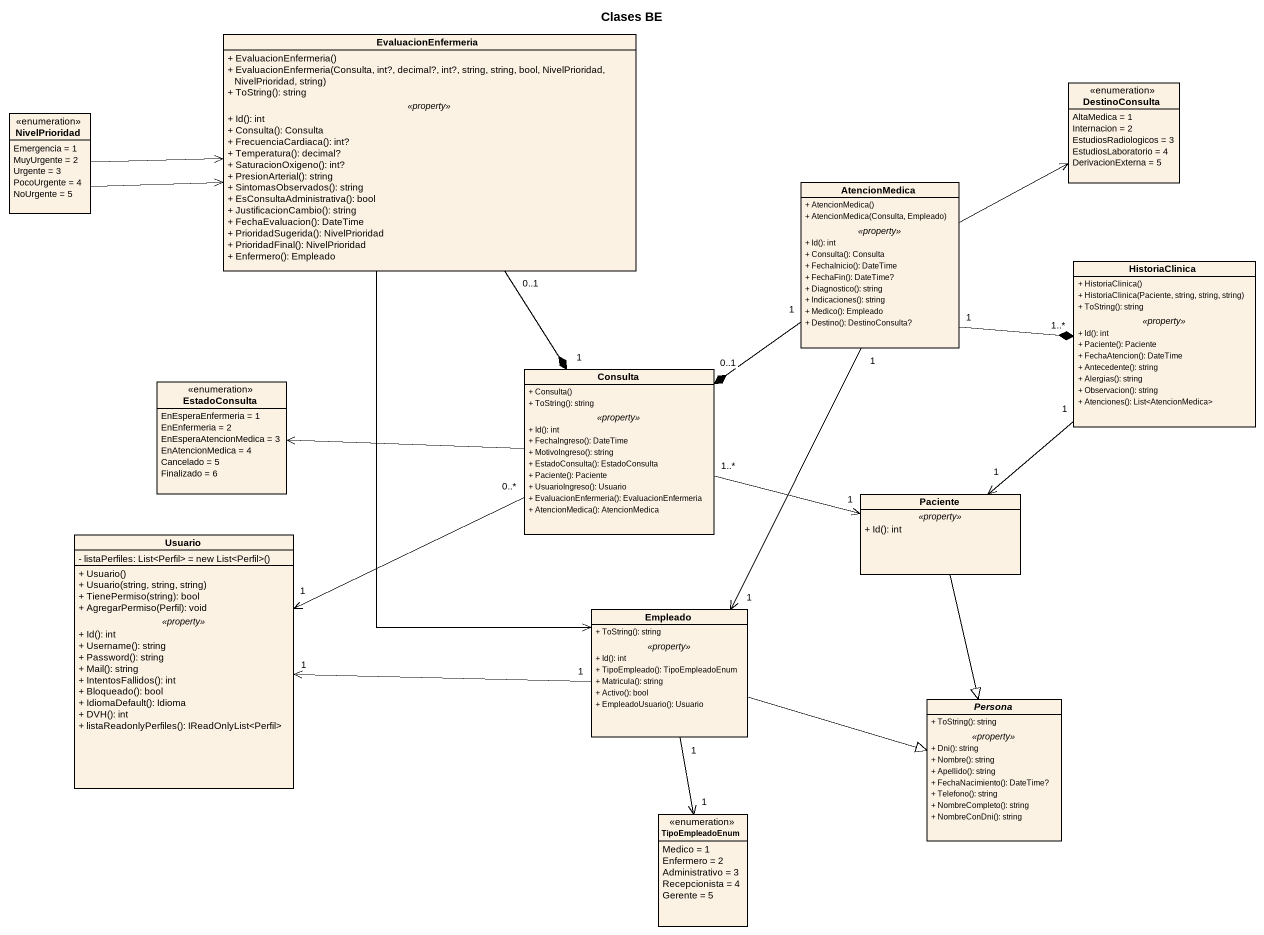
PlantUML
@startuml
title Clases BE
hide circle
hide empty members
skinparam classAttributeIconSize 0
class EvaluacionEnfermeria {
  + EvaluacionEnfermeria()
  + EvaluacionEnfermeria(Consulta, int?, decimal?, int?, string, string, bool, NivelPrioridad, NivelPrioridad, string)
  + ToString(): string
  .. <<property>> ..
  + Id(): int
  + Consulta(): Consulta
  + FrecuenciaCardiaca(): int?
  + Temperatura(): decimal?
  + SaturacionOxigeno(): int?
  + PresionArterial(): string
  + SintomasObservados(): string
  + EsConsultaAdministrativa(): bool
  + JustificacionCambio(): string
  + FechaEvaluacion(): DateTime
  + PrioridadSugerida(): NivelPrioridad
  + PrioridadFinal(): NivelPrioridad
  + Enfermero(): Empleado
}
enum NivelPrioridad {
  Emergencia = 1
  MuyUrgente = 2
  Urgente = 3
  PocoUrgente = 4
  NoUrgente = 5
}
enum DestinoConsulta {
  AltaMedica = 1
  Internacion = 2
  EstudiosRadiologicos = 3
  EstudiosLaboratorio = 4
  DerivacionExterna = 5
}
class AtencionMedica {
  + AtencionMedica()
  + AtencionMedica(Consulta, Empleado)
  .. <<property>> ..
  + Id(): int
  + Consulta(): Consulta
  + FechaInicio(): DateTime
  + FechaFin(): DateTime?
  + Diagnostico(): string
  + Indicaciones(): string
  + Medico(): Empleado
  + Destino(): DestinoConsulta?
}
class HistoriaClinica {
  + HistoriaClinica()
  + HistoriaClinica(Paciente, string, string, string)
  + ToString(): string
  .. <<property>> ..
  + Id(): int
  + Paciente(): Paciente
  + FechaAtencion(): DateTime
  + Antecedente(): string
  + Alergias(): string
  + Observacion(): string
  + Atenciones(): List<AtencionMedica>
}
enum EstadoConsulta {
  EnEsperaEnfermeria = 1
  EnEnfermeria = 2
  EnEsperaAtencionMedica = 3
  EnAtencionMedica = 4
  Cancelado = 5
  Finalizado = 6
}
class Consulta {
  + Consulta()
  + ToString(): string
  .. <<property>> ..
  + Id(): int
  + FechaIngreso(): DateTime
  + MotivoIngreso(): string
  + EstadoConsulta(): EstadoConsulta
  + Paciente(): Paciente
  + UsuarioIngreso(): Usuario
  + EvaluacionEnfermeria(): EvaluacionEnfermeria
  + AtencionMedica(): AtencionMedica
}
class Paciente {
  .. <<property>> ..
  + Id(): int
}
class Usuario {
  {field} - listaPerfiles: List<Perfil> = new List<Perfil>()
  --
  + Usuario()
  + Usuario(string, string, string)
  + TienePermiso(string): bool
  + AgregarPermiso(Perfil): void
  .. <<property>> ..
  + Id(): int
  + Username(): string
  + Password(): string
  + Mail(): string
  + IntentosFallidos(): int
  + Bloqueado(): bool
  + IdiomaDefault(): Idioma
  + DVH(): int
  + listaReadonlyPerfiles(): IReadOnlyList<Perfil>
}
class Empleado {
  + ToString(): string
  .. <<property>> ..
  + Id(): int
  + TipoEmpleado(): TipoEmpleadoEnum
  + Matricula(): string
  + Activo(): bool
  + EmpleadoUsuario(): Usuario
}
abstract class Persona {
  + ToString(): string
  .. <<property>> ..
  + Dni(): string
  + Nombre(): string
  + Apellido(): string
  + FechaNacimiento(): DateTime?
  + Telefono(): string
  + NombreCompleto(): string
  + NombreConDni(): string
}
enum TipoEmpleadoEnum {
  Medico = 1
  Enfermero = 2
  Administrativo = 3
  Recepcionista = 4
  Gerente = 5
}
EvaluacionEnfermeria <-left- NivelPrioridad
EvaluacionEnfermeria "0..1" --* "1" Consulta
EvaluacionEnfermeria --> Empleado
NivelPrioridad -right-> EvaluacionEnfermeria
AtencionMedica -right-> DestinoConsulta
AtencionMedica "1" -right-* "1..*" HistoriaClinica
AtencionMedica "1" --* "0..1" Consulta
AtencionMedica "1" --> "1" Empleado
HistoriaClinica "1" --> "1" Paciente
Consulta -left-> EstadoConsulta
Consulta "0..*" -left-> "1" Usuario
Paciente "1" <-left- "1..*" Consulta
Paciente --|> Persona
Usuario "1" <-right- "1" Empleado
Empleado -right-|> Persona
TipoEmpleadoEnum "1" <-up- "1" Empleado
@enduml
